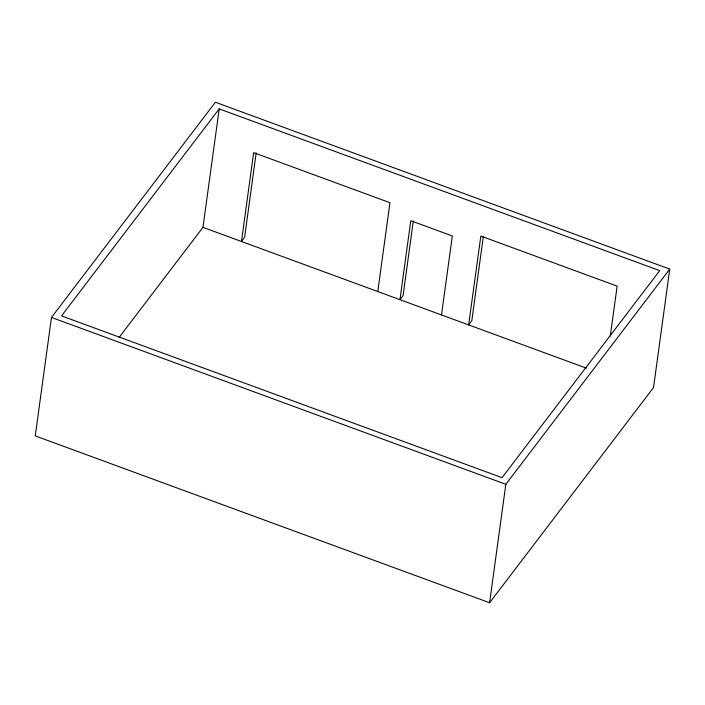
<?xml version="1.0" encoding="UTF-8"?>
<svg xmlns="http://www.w3.org/2000/svg" width="705" height="705" viewBox="0 0 705 705"><rect width="100%" height="100%" fill="white"/><g stroke="black" fill="none" stroke-linecap="round" stroke-linejoin="round"><path stroke-width="1.06" d="M51.474 317.444L35.25 435.901L489.605 602.757L653.526 387.556L669.75 269.099L215.395 102.243L51.474 317.444L505.829 484.3L669.75 269.099M119.145 337.395L202.969 227.345L219.202 108.887L659.704 270.649L502.03 477.655L61.52 315.884L219.202 108.887M256.179 152.879L244.609 237.391L241.48 241.489L253.65 152.641L389.962 202.696L377.792 291.544M413.306 220.938L403.084 295.589L399.955 299.687L410.777 220.709L452.319 235.972L441.506 314.941M483.357 236.307L471.786 320.819L468.658 324.917L480.828 236.069L617.139 286.124L610.31 335.968M489.605 602.757L505.829 484.3M202.969 227.345L586.375 368.142"/></g></svg>
